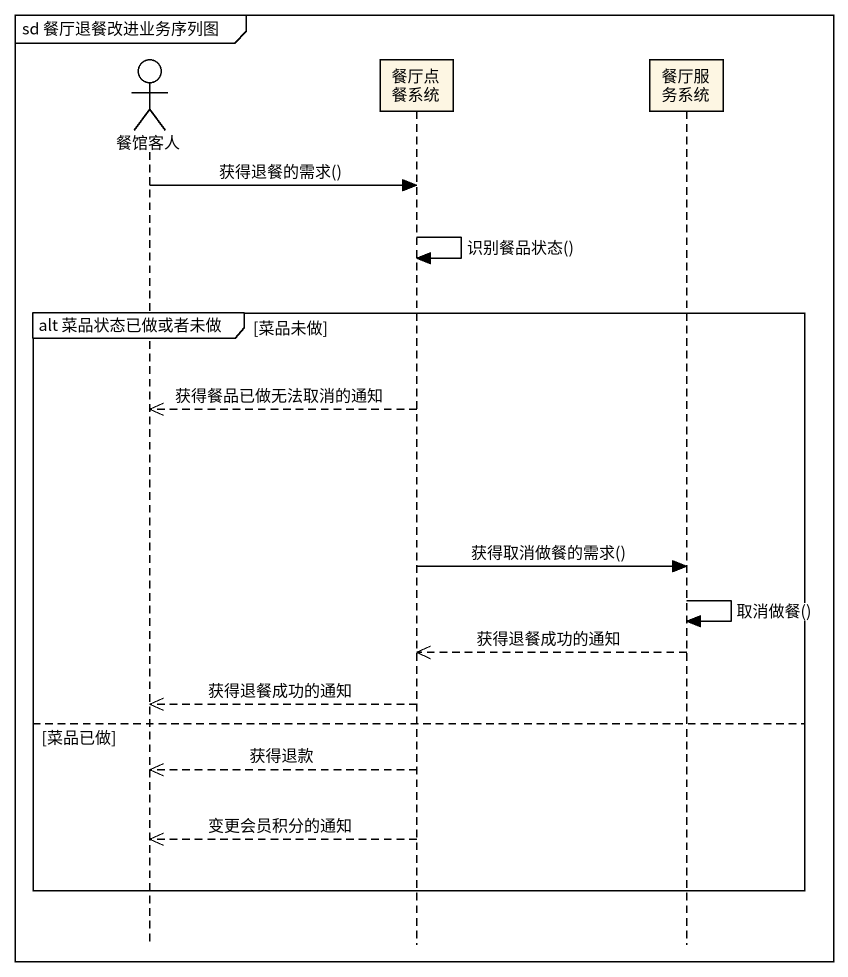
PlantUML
@startuml
mainframe sd 餐厅退餐改进业务序列图
hide footbox
actor 餐馆客人
participant 餐厅点餐系统
participant 餐厅服务系统

餐馆客人 -> 餐厅点餐系统 : 获得退餐的需求()
餐厅点餐系统 -> 餐厅点餐系统 : 识别餐品状态()
group alt 菜品状态已做或者未做 [菜品未做]
  餐厅点餐系统 -->> 餐馆客人 : 获得餐品已做无法取消的通知
  餐厅点餐系统 -> 餐厅服务系统 : 获得取消做餐的需求()
  餐厅服务系统 -> 餐厅服务系统 : 取消做餐()
  餐厅服务系统 -->> 餐厅点餐系统 : 获得退餐成功的通知
  餐厅点餐系统 -->> 餐馆客人 : 获得退餐成功的通知
else 菜品已做
  餐厅点餐系统 -->> 餐馆客人 : 获得退款
  餐厅点餐系统 -->> 餐馆客人 : 变更会员积分的通知
end
@enduml
